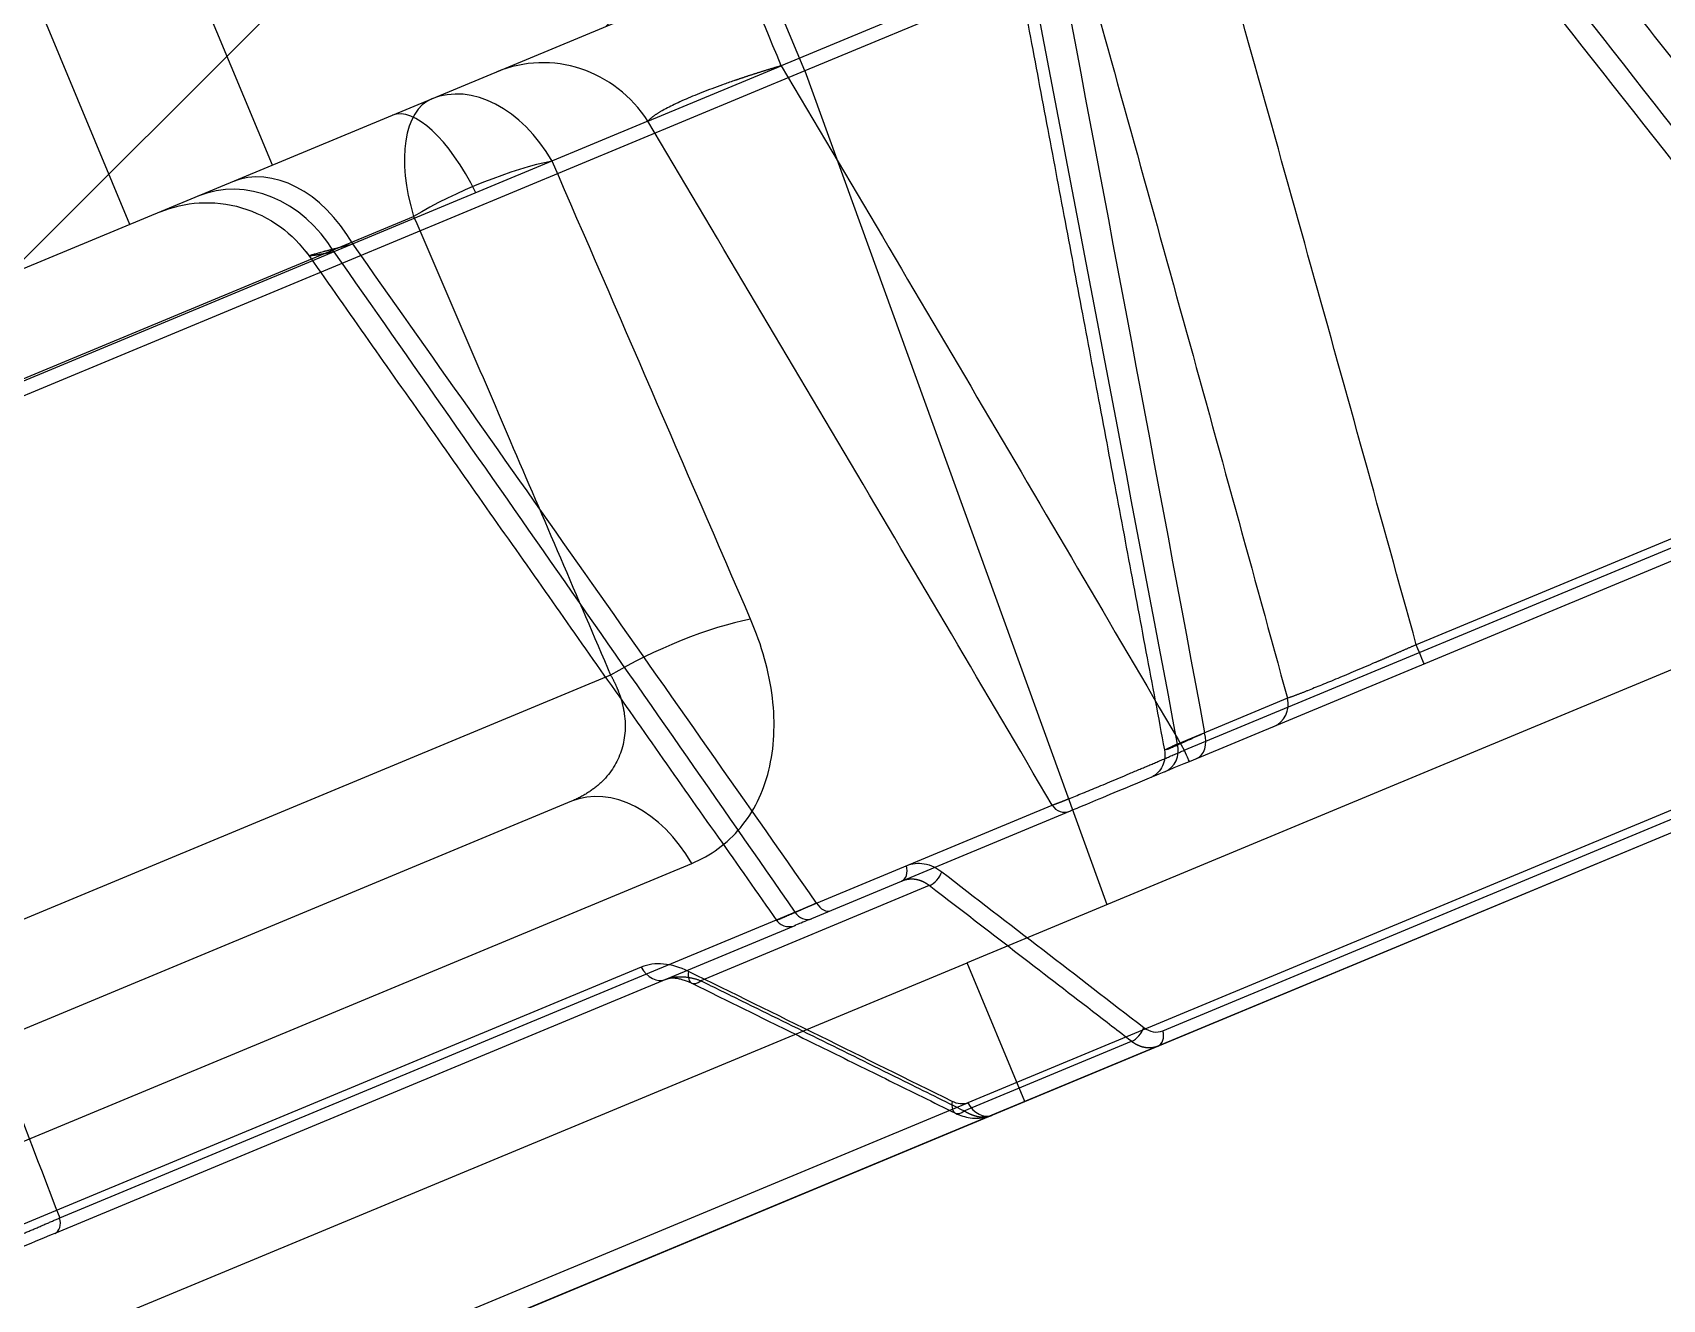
# Model space of a CAD drawing. Header units: millimetres. Extents: x 18 to 755, y 19 to 576.
# Drawn here: x 264.72 to 297.22, y 83.74 to 109 of the extents above; entities that cross this region are included whole.
import ezdxf

# ---------------------------------------------------------------- set-up
doc = ezdxf.new("R2010")
doc.units = ezdxf.units.MM
doc.layers.add('1', color=7, linetype='Continuous', true_color=0xffffff)

msp = doc.modelspace()

# ---------------------------------------------------------------- hatches: boundary and pattern name
at = {"layer": '1', "lineweight": -3}
h = msp.add_hatch(dxfattribs=at)
h.set_pattern_fill('ANSI31', scale=1.55, style=0)
edge = h.paths.add_edge_path(flags=0)
edge.add_line((123.581, 20.754), (119.659, 19.122))
edge.add_line((119.659, 19.122), (118.507, 21.892))
edge.add_line((118.507, 21.892), (111.247, 18.873))
edge.add_spline(control_points=[(111.247, 18.873), (110.93, 19.433), (110.613, 19.993), (110.297, 20.553)], knot_values=[0, 0, 0, 0, 1, 1, 1, 1], degree=3, periodic=0)
edge.add_spline(control_points=[(110.297, 20.553), (110.763, 21.685), (111.229, 22.818), (111.694, 23.95)], knot_values=[0, 0, 0, 0, 1, 1, 1, 1], degree=3, periodic=0)
edge.add_ellipse((358.348, 131.388), major_axis=(-2903.319, -1207.465), ratio=0.00143112, start_angle=0.954876, end_angle=0.989415)
edge.add_spline(control_points=[(120.306, 27.531), (120.582, 27.416), (120.858, 27.302), (121.417, 27.07), (121.701, 26.953), (122.165, 26.76), (122.347, 26.685), (122.528, 26.61)], knot_values=[0, 0, 0, 0, 0.372538, 0.372538, 0.755075, 0.755075, 1, 1, 1, 1], degree=3, periodic=0)
edge.add_spline(control_points=[(122.528, 26.61), (122.939, 24.772), (123.349, 22.934), (123.759, 21.096)], knot_values=[0, 0, 0, 0, 1, 1, 1, 1], degree=3, periodic=0)
edge.add_spline(control_points=[(123.759, 21.096), (123.763, 21.079), (123.765, 21.061), (123.767, 21.026), (123.766, 21.009), (123.761, 20.975), (123.758, 20.957), (123.747, 20.924), (123.741, 20.908), (123.724, 20.877), (123.715, 20.862), (123.694, 20.834), (123.682, 20.822), (123.663, 20.804), (123.656, 20.798), (123.642, 20.788), (123.635, 20.783), (123.613, 20.768), (123.598, 20.76), (123.581, 20.754)], knot_values=[0, 0, 0, 0, 0.125, 0.125, 0.25, 0.25, 0.375, 0.375, 0.5, 0.5, 0.625, 0.625, 0.75, 0.75, 0.8125, 0.8125, 0.875, 0.875, 1, 1, 1, 1], degree=3, periodic=0)
edge = h.paths.add_edge_path(flags=0)
edge.add_spline(control_points=[(300.574, 126.854), (300.649, 126.885), (300.802, 126.935), (300.96, 126.96), (301.061, 126.967), (301.082, 126.968), (301.122, 126.969), (301.142, 126.969), (301.203, 126.969), (301.243, 126.967), (301.362, 126.956), (301.442, 126.943), (301.52, 126.923)], knot_values=[0, 0, 0, 0, 0.25, 0.5, 0.5, 0.5625, 0.5625, 0.625, 0.625, 0.75, 0.75, 1, 1, 1, 1], degree=3, periodic=0)
edge.add_spline(control_points=[(301.52, 126.923), (301.572, 126.91), (301.625, 126.901), (301.705, 126.894), (301.731, 126.892), (301.772, 126.892), (301.785, 126.892), (301.812, 126.893), (301.826, 126.894), (301.893, 126.898), (301.946, 126.907), (302.024, 126.925), (302.049, 126.932), (302.1, 126.949), (302.126, 126.958), (302.151, 126.969)], knot_values=[0, 0, 0, 0, 0.25, 0.25, 0.375, 0.375, 0.4375, 0.4375, 0.5, 0.5, 0.75, 0.75, 0.875, 0.875, 1, 1, 1, 1], degree=3, periodic=0)
edge.add_line((302.151, 126.969), (314.312, 132.027))
edge.add_spline(control_points=[(314.312, 132.027), (314.325, 132.032), (314.337, 132.037), (314.362, 132.049), (314.398, 132.066), (314.433, 132.086), (314.501, 132.128), (314.544, 132.16), (314.605, 132.213), (314.625, 132.231), (314.662, 132.27), (314.68, 132.29), (314.731, 132.351), (314.762, 132.395), (314.79, 132.442)], knot_values=[0, 0, 0, 0, 0.0625, 0.0625, 0.125, 0.25, 0.25, 0.5, 0.5, 0.625, 0.625, 0.75, 0.75, 1, 1, 1, 1], degree=3, periodic=0)
edge.add_spline(control_points=[(314.79, 132.442), (314.831, 132.511), (314.877, 132.577), (314.954, 132.67), (314.994, 132.714), (315.038, 132.757), (315.067, 132.785), (315.082, 132.798), (315.158, 132.864), (315.223, 132.912), (315.325, 132.975), (315.377, 133.005), (315.432, 133.031), (315.468, 133.048), (315.487, 133.057), (315.505, 133.064)], knot_values=[0, 0, 0, 0, 0.25, 0.25, 0.375, 0.4375, 0.4375, 0.5, 0.5, 0.75, 0.75, 0.875, 0.9375, 0.9375, 1, 1, 1, 1], degree=3, periodic=0)
edge.add_line((315.505, 133.064), (355.591, 149.736))
edge.add_line((355.591, 149.736), (359.047, 141.426))
edge.add_spline(control_points=[(359.047, 141.426), (358.238, 139.465), (357.429, 137.504), (356.62, 135.543)], knot_values=[0, 0, 0, 0, 1, 1, 1, 1], degree=3, periodic=0)
edge.add_ellipse((358.348, 131.388), major_axis=(2903.319, 1207.465), ratio=0.00143112, start_angle=90, end_angle=158.464753)
edge.add_spline(control_points=[(346.091, 131.164), (345.823, 131.213), (345.554, 131.262), (345.084, 131.347), (344.883, 131.384), (344.488, 131.456), (344.293, 131.492), (344.099, 131.527)], knot_values=[0, 0, 0, 0, 0.404548, 0.404548, 0.707324, 0.707324, 1, 1, 1, 1], degree=3, periodic=0)
edge.add_spline(control_points=[(344.099, 131.527), (343.491, 132.478), (342.884, 133.428), (342.276, 134.379)], knot_values=[0, 0, 0, 0, 1, 1, 1, 1], degree=3, periodic=0)
edge.add_spline(control_points=[(342.276, 134.379), (342.197, 134.503), (342.108, 134.618), (341.961, 134.778), (341.91, 134.829), (341.83, 134.902), (341.802, 134.926), (341.746, 134.973), (341.717, 134.996), (341.572, 135.108), (341.45, 135.185), (341.257, 135.285), (341.191, 135.316), (341.09, 135.358), (341.056, 135.371), (340.987, 135.396), (340.953, 135.407), (340.778, 135.462), (340.637, 135.493), (340.421, 135.521), (340.349, 135.528), (340.24, 135.532), (340.203, 135.533), (340.13, 135.533), (340.093, 135.532), (339.911, 135.524), (339.767, 135.505), (339.555, 135.457), (339.485, 135.439), (339.381, 135.406), (339.346, 135.394), (339.277, 135.369), (339.243, 135.355), (339.209, 135.341)], knot_values=[0, 0, 0, 0, 0.125, 0.125, 0.1875, 0.1875, 0.21875, 0.21875, 0.25, 0.25, 0.375, 0.375, 0.4375, 0.4375, 0.46875, 0.46875, 0.5, 0.5, 0.625, 0.625, 0.6875, 0.6875, 0.71875, 0.71875, 0.75, 0.75, 0.875, 0.875, 0.9375, 0.9375, 0.96875, 0.96875, 1, 1, 1, 1], degree=3, periodic=0)
edge.add_line((339.209, 135.341), (256.764, 101.053))
edge.add_spline(control_points=[(256.764, 101.053), (258.459, 93.455), (260.155, 85.857), (261.851, 78.259)], knot_values=[0, 0, 0, 0, 1, 1, 1, 1], degree=3, periodic=0)
edge.add_line((261.851, 78.259), (252.617, 74.419))
edge.add_spline(control_points=[(252.617, 74.419), (248.643, 77.459), (244.669, 80.499), (240.694, 83.539)], knot_values=[0, 0, 0, 0, 1, 1, 1, 1], degree=3, periodic=0)
edge.add_line((240.694, 83.539), (226.859, 77.785))
edge.add_spline(control_points=[(226.859, 77.785), (226.212, 72.823), (225.566, 67.861), (224.92, 62.899)], knot_values=[0, 0, 0, 0, 1, 1, 1, 1], degree=3, periodic=0)
edge.add_line((224.92, 62.899), (215.686, 59.059))
edge.add_spline(control_points=[(215.686, 59.059), (211.494, 65.619), (207.301, 72.179), (203.109, 78.738)], knot_values=[0, 0, 0, 0, 1, 1, 1, 1], degree=3, periodic=0)
edge.add_line((203.109, 78.738), (120.663, 44.45))
edge.add_spline(control_points=[(120.663, 44.45), (120.646, 44.443), (120.629, 44.436), (120.596, 44.421), (120.546, 44.398), (120.497, 44.374), (120.4, 44.323), (120.338, 44.287), (120.155, 44.17), (120.039, 44.081), (119.823, 43.882), (119.725, 43.775), (119.593, 43.602), (119.552, 43.543), (119.493, 43.451), (119.465, 43.404), (119.438, 43.356), (119.421, 43.324), (119.412, 43.308), (119.336, 43.161), (119.281, 43.027), (119.216, 42.82), (119.197, 42.75), (119.174, 42.643), (119.167, 42.607), (119.154, 42.535), (119.149, 42.499), (119.125, 42.317), (119.119, 42.173), (119.132, 41.884), (119.151, 41.74), (119.183, 41.597)], knot_values=[0, 0, 0, 0, 0.015625, 0.015625, 0.03125, 0.0625, 0.0625, 0.125, 0.125, 0.25, 0.25, 0.375, 0.375, 0.4375, 0.4375, 0.46875, 0.484375, 0.484375, 0.5, 0.5, 0.625, 0.625, 0.6875, 0.6875, 0.71875, 0.71875, 0.75, 0.75, 0.875, 0.875, 1, 1, 1, 1], degree=3, periodic=0)
edge.add_spline(control_points=[(119.183, 41.597), (119.43, 40.492), (119.677, 39.387), (119.923, 38.282)], knot_values=[0, 0, 0, 0, 1, 1, 1, 1], degree=3, periodic=0)
edge.add_spline(control_points=[(119.923, 38.282), (119.768, 38.056), (119.613, 37.83), (119.343, 37.435), (119.227, 37.267), (119, 36.935), (118.888, 36.772), (118.776, 36.609)], knot_values=[0, 0, 0, 0, 0.405183, 0.405183, 0.707594, 0.707594, 1, 1, 1, 1], degree=3, periodic=0)
edge.add_ellipse((358.348, 131.388), major_axis=(-2903.319, -1207.465), ratio=0.00143112, start_angle=359.002567, end_angle=359.045124)
edge.add_spline(control_points=[(108.25, 32.23), (107.27, 32.636), (106.289, 33.042), (104.327, 33.853), (103.346, 34.259), (102.365, 34.664)], knot_values=[0, 0, 0, 0, 0.5, 0.5, 1, 1, 1, 1], degree=3, periodic=0)
edge.add_line((102.365, 34.664), (98.905, 42.982))
edge.add_line((98.905, 42.982), (138.991, 59.654))
edge.add_spline(control_points=[(138.991, 59.654), (139.066, 59.685), (139.219, 59.734), (139.378, 59.759), (139.54, 59.77), (139.62, 59.77), (139.78, 59.756), (139.859, 59.742), (139.937, 59.722)], knot_values=[0, 0, 0, 0, 0.25, 0.5, 0.5, 0.75, 0.75, 1, 1, 1, 1], degree=3, periodic=0)
edge.add_spline(control_points=[(139.937, 59.722), (139.99, 59.709), (140.042, 59.7), (140.149, 59.69), (140.202, 59.69), (140.31, 59.698), (140.416, 59.714), (140.518, 59.747), (140.568, 59.768)], knot_values=[0, 0, 0, 0, 0.25, 0.25, 0.5, 0.5, 0.75, 1, 1, 1, 1], degree=3, periodic=0)
edge.add_line((140.568, 59.768), (152.73, 64.826))
edge.add_spline(control_points=[(152.73, 64.826), (152.78, 64.847), (152.875, 64.896), (152.961, 64.959), (153.012, 65.004), (153.023, 65.013), (153.042, 65.031), (153.071, 65.06), (153.098, 65.089), (153.149, 65.151), (153.18, 65.195), (153.207, 65.241)], knot_values=[0, 0, 0, 0, 0.25, 0.5, 0.5, 0.5625, 0.5625, 0.625, 0.75, 0.75, 1, 1, 1, 1], degree=3, periodic=0)
edge.add_spline(control_points=[(153.207, 65.241), (153.248, 65.311), (153.294, 65.376), (153.371, 65.469), (153.412, 65.513), (153.455, 65.556), (153.484, 65.583), (153.499, 65.597), (153.576, 65.664), (153.64, 65.711), (153.776, 65.796), (153.848, 65.832), (153.923, 65.864)], knot_values=[0, 0, 0, 0, 0.25, 0.25, 0.375, 0.4375, 0.4375, 0.5, 0.5, 0.75, 0.75, 1, 1, 1, 1], degree=3, periodic=0)
edge.add_spline(control_points=[(153.923, 65.864), (166.396, 71.051), (178.87, 76.239), (191.343, 81.426)], knot_values=[0, 0, 0, 0, 1, 1, 1, 1], degree=3, periodic=0)
edge.add_spline(control_points=[(191.343, 81.426), (191.422, 81.459), (191.504, 81.486), (191.671, 81.528), (191.755, 81.543), (191.862, 81.553), (191.884, 81.555), (191.926, 81.558), (191.948, 81.558), (192.012, 81.56), (192.054, 81.559), (192.182, 81.552), (192.266, 81.541), (192.35, 81.523)], knot_values=[0, 0, 0, 0, 0.25, 0.25, 0.5, 0.5, 0.5625, 0.5625, 0.625, 0.625, 0.75, 0.75, 1, 1, 1, 1], degree=3, periodic=0)
edge.add_spline(control_points=[(192.35, 81.523), (192.407, 81.51), (192.464, 81.503), (192.579, 81.496), (192.637, 81.497), (192.752, 81.508), (192.809, 81.518), (192.922, 81.546), (192.977, 81.564), (193.031, 81.587)], knot_values=[0, 0, 0, 0, 0.25, 0.25, 0.5, 0.5, 0.75, 0.75, 1, 1, 1, 1], degree=3, periodic=0)
edge.add_line((193.031, 81.587), (209.632, 88.491))
edge.add_spline(control_points=[(209.632, 88.491), (209.683, 88.512), (209.732, 88.537), (209.826, 88.595), (209.871, 88.627), (209.934, 88.681), (209.954, 88.7), (209.993, 88.739), (210.011, 88.759), (210.064, 88.821), (210.096, 88.865), (210.125, 88.912)], knot_values=[0, 0, 0, 0, 0.25, 0.25, 0.5, 0.5, 0.625, 0.625, 0.75, 0.75, 1, 1, 1, 1], degree=3, periodic=0)
edge.add_spline(control_points=[(210.125, 88.912), (210.168, 88.983), (210.216, 89.05), (210.322, 89.174), (210.38, 89.233), (210.506, 89.34), (210.573, 89.389), (210.714, 89.476), (210.788, 89.513), (210.865, 89.545)], knot_values=[0, 0, 0, 0, 0.25, 0.25, 0.5, 0.5, 0.75, 0.75, 1, 1, 1, 1], degree=3, periodic=0)
edge.add_line((210.865, 89.545), (243.717, 103.208))
edge.add_spline(control_points=[(243.717, 103.208), (243.793, 103.24), (243.871, 103.265), (243.99, 103.294), (244.03, 103.302), (244.111, 103.315), (244.152, 103.32), (244.276, 103.331), (244.358, 103.331), (244.523, 103.318), (244.604, 103.305), (244.685, 103.286)], knot_values=[0, 0, 0, 0, 0.25, 0.25, 0.375, 0.375, 0.5, 0.5, 0.75, 0.75, 1, 1, 1, 1], degree=3, periodic=0)
edge.add_spline(control_points=[(244.685, 103.286), (244.738, 103.273), (244.793, 103.264), (244.902, 103.256), (244.957, 103.256), (245.067, 103.265), (245.121, 103.273), (245.227, 103.299), (245.279, 103.316), (245.329, 103.337)], knot_values=[0, 0, 0, 0, 0.25, 0.25, 0.5, 0.5, 0.75, 0.75, 1, 1, 1, 1], degree=3, periodic=0)
edge.add_line((245.329, 103.337), (261.996, 110.268))
edge.add_spline(control_points=[(261.996, 110.268), (262.049, 110.291), (262.1, 110.317), (262.174, 110.361), (262.198, 110.377), (262.245, 110.41), (262.268, 110.428), (262.335, 110.483), (262.376, 110.523), (262.453, 110.61), (262.488, 110.656), (262.519, 110.705)], knot_values=[0, 0, 0, 0, 0.25, 0.25, 0.375, 0.375, 0.5, 0.5, 0.75, 0.75, 1, 1, 1, 1], degree=3, periodic=0)
edge.add_spline(control_points=[(262.519, 110.705), (262.565, 110.778), (262.617, 110.846), (262.731, 110.974), (262.793, 111.033), (262.892, 111.115), (262.926, 111.141), (262.995, 111.19), (263.031, 111.213), (263.14, 111.279), (263.216, 111.318), (263.295, 111.35)], knot_values=[0, 0, 0, 0, 0.25, 0.25, 0.5, 0.5, 0.625, 0.625, 0.75, 0.75, 1, 1, 1, 1], degree=3, periodic=0)
edge.add_line((263.295, 111.35), (300.574, 126.854))
edge = h.paths.add_edge_path(flags=0)
edge.add_ellipse((358.348, 131.388), major_axis=(2903.319, 1207.465), ratio=0.00143112, start_angle=205.766732, end_angle=270)
edge.add_spline(control_points=[(360.076, 127.233), (360.215, 127.176), (360.353, 127.118), (361.483, 126.652), (362.475, 126.243), (363.467, 125.834)], knot_values=[0, 0, 0, 0, 0.122367, 0.122367, 1, 1, 1, 1], degree=3, periodic=0)
edge.add_spline(control_points=[(363.467, 125.834), (363.64, 125.218), (363.813, 124.601), (363.986, 123.985)], knot_values=[0, 0, 0, 0, 1, 1, 1, 1], degree=3, periodic=0)
edge.add_line((363.986, 123.985), (356.726, 120.966))
edge.add_line((356.726, 120.966), (357.878, 118.196))
edge.add_line((357.878, 118.196), (353.955, 116.564))
edge.add_spline(control_points=[(353.955, 116.564), (353.939, 116.558), (353.935, 116.557), (353.922, 116.553), (353.914, 116.55), (353.888, 116.545), (353.871, 116.542), (353.845, 116.541), (353.836, 116.541), (353.819, 116.542), (353.81, 116.543), (353.784, 116.546), (353.767, 116.55), (353.742, 116.558), (353.734, 116.561), (353.718, 116.567), (353.71, 116.571), (353.687, 116.583), (353.672, 116.592), (353.651, 116.608), (353.644, 116.614), (353.631, 116.626), (353.625, 116.632), (353.608, 116.651), (353.597, 116.665), (353.587, 116.68)], knot_values=[0, 0, 0, 0, 0.032258, 0.032258, 0.096774, 0.096774, 0.225806, 0.225806, 0.290323, 0.290323, 0.354839, 0.354839, 0.483871, 0.483871, 0.548387, 0.548387, 0.612903, 0.612903, 0.741935, 0.741935, 0.806452, 0.806452, 0.870968, 0.870968, 1, 1, 1, 1], degree=3, periodic=0)
edge.add_spline(control_points=[(353.587, 116.68), (352.576, 118.263), (351.564, 119.847), (350.552, 121.43)], knot_values=[0, 0, 0, 0, 1, 1, 1, 1], degree=3, periodic=0)
edge.add_spline(control_points=[(350.552, 121.43), (350.704, 121.8), (350.857, 122.171), (351.088, 122.73), (351.166, 122.919), (351.319, 123.29), (351.394, 123.471), (351.469, 123.653)], knot_values=[0, 0, 0, 0, 0.499921, 0.499921, 0.75496, 0.75496, 1, 1, 1, 1], degree=3, periodic=0)

# ---------------------------------------------------------------- linework, layer by layer
at = {"layer": '1', "color": 7, "lineweight": -3}
for p, q in [((339.209, 135.341), (256.764, 101.053)), ((339.425, 133.194), (279.653, 108.335)), ((320.153, 124.881), (280.12, 108.231)), ((356.726, 120.966), (283.355, 90.451)), ((357.878, 118.196), (193.03, 49.637)), ((280.12, 108.231), (276.533, 116.856)), ((269.506, 106.352), (267.778, 110.507)), ((266.663, 105.17), (264.935, 109.325)), ((280.12, 108.231), (233.215, 88.724)), ((276.993, 107.229), (279.653, 108.335)), ((280.12, 108.231), (286.143, 91.611)), ((276.993, 107.228), (270.732, 104.625)), ((262.485, 101.241), (272.322, 105.332)), ((270.304, 104.447), (259.621, 100.004)), ((270.732, 104.625), (270.304, 104.447)), ((287.688, 94.688), (311.531, 104.604)), ((311.626, 104.375), (287.783, 94.459)), ((310.432, 104.326), (292.313, 96.79)), ((305.431, 96.831), (283.37, 87.656)), ((276.25, 96.186), (254.319, 87.065)), ((303.791, 95.701), (287.163, 88.786)), ((287.26, 89.095), (303.195, 95.722)), ((289.745, 95.722), (287.554, 94.811)), ((275.467, 93.669), (260.994, 87.65)), ((279.925, 91.459), (285.053, 93.592)), ((285.412, 93.473), (280.256, 91.328)), ((263.392, 86.41), (277.866, 92.429)), ((282.603, 91.987), (278.046, 90.092)), ((279.557, 91.306), (279.925, 91.459)), ((279.887, 91.175), (265.166, 85.053)), ((265.264, 85.362), (279.557, 91.306)), ((118.507, 21.892), (283.355, 90.451)), ((276.858, 90.363), (264.027, 85.027)), ((284.507, 87.681), (283.355, 90.451)), ((283.3, 87.496), (286.633, 88.883)), ((287.163, 88.786), (283.849, 87.408)), ((119.659, 19.122), (284.507, 87.681)), ((261.761, 78.669), (283.033, 87.516)), ((283.033, 87.516), (283.369, 87.655)), ((283.849, 87.408), (261.852, 78.259))]:
    msp.add_line(p, q, dxfattribs=at)
for centre, major_axis, ratio, start_param, end_param in [((279.816, 107.933), (0.96, -2.308), 0.001447, 1.745329, 3.141593), ((274.939, 105.904), (0.96, -2.308), 0.976528, 1.745329, 3.141593), ((273.644, 105.366), (0.96, -2.308), 0.706106, 1.745329, 3.141593), ((273.644, 105.366), (0.96, -2.308), 0.502903, 3.141593, 4.520403), ((272.858, 105.039), (0.96, -2.308), 0.384005, 1.745329, 3.141593), ((269.67, 103.713), (-0.96, 2.308), 0.706083, 4.886922, 6.283185), ((273.644, 105.366), (2.293, 0.995), 0.227614, 0.798266, 2.083679), ((268.979, 103.425), (0.96, -2.308), 0.844368, 1.745329, 3.141593), ((277.601, 96.231), (2.295, 0.992), 0.228899, 0.798583, 2.09803), ((292.279, 96.87), (-0.192, 0.462), 0.001415, 3.141593, 4.537856), ((289.283, 95.624), (-0.192, 0.462), 0.942687, 3.141593, 4.537856), ((287.739, 94.982), (-0.192, 0.462), 0.706083, 3.141593, 4.537856), ((287.11, 94.72), (-0.192, 0.462), 0.903755, 3.141593, 4.537856), ((287.668, 94.736), (-0.115, 0.277), 0.001447, 1.745329, 3.141593), ((276.427, 91.361), (0.96, -2.308), 0.706106, 1.745329, 3.141593), ((285.296, 93.75), (-0.115, 0.277), 0.967365, 1.745329, 3.141593), ((281.935, 92.352), (-0.115, 0.277), 0.706083, 3.141593, 4.537856), ((282.639, 92.232), (0.183, 0.238), 0.579858, 3.910115, 5.255767), ((280.141, 91.605), (-0.115, 0.277), 0.86466, 1.745329, 3.141593), ((280.53, 91.767), (0.115, -0.277), 0.706083, 4.886922, 6.283185), ((277.146, 90.576), (-0.192, 0.462), 0.706106, 1.745329, 3.141593), ((278.087, 90.492), (0.22, 0.449), 0.425675, 2.261722, 3.142713), ((278.087, 90.492), (0.22, 0.449), 0.425675, 3.142711, 3.859982), ((286.669, 89.127), (0.183, 0.238), 0.579847, 3.911292, 5.255783), ((287.047, 89.063), (-0.115, 0.277), 0.706083, 3.141593, 4.537856), ((283.345, 87.898), (0.222, 0.448), 0.423473, 2.263099, 3.142792), ((283.345, 87.898), (0.222, 0.448), 0.423473, 3.142791, 3.847553), ((283.657, 87.869), (-0.192, 0.462), 0.706106, 1.745329, 3.141593), ((265.051, 85.33), (-0.115, 0.277), 0.706083, 3.141593, 4.537856)]:
    msp.add_ellipse(centre, major_axis=major_axis, ratio=ratio, start_param=start_param, end_param=end_param, dxfattribs=at)
for points, degree in [([(306.354, 97.027), (292.996, 114.14)], 1), ([(305.083, 96.686), (300.705, 102.28), (296.312, 107.861), (291.903, 113.43)], 3), ([(292.333, 113.608), (296.714, 108.028), (301.079, 102.435), (305.431, 96.831)], 3), ([(292.313, 96.79), (290.922, 101.814), (289.522, 106.835), (288.112, 111.853)], 3), ([(285.161, 110.626), (286.145, 105.43), (287.123, 100.234), (288.093, 95.035)], 3), ([(285.572, 110.797), (286.972, 105.775), (288.364, 100.75), (289.745, 95.722)], 3), ([(284.343, 110.371), (287.292, 94.692)], 1), ([(287.554, 94.811), (286.572, 100.005), (285.583, 105.197), (284.589, 110.388)], 3), ([(279.653, 108.335), (282.344, 103.793), (285.021, 99.244), (287.688, 94.688)], 3), ([(285.053, 93.592), (282.378, 98.144), (279.692, 102.69), (276.993, 107.228)], 3), ([(279.039, 97.299), (277.723, 100.345), (276.404, 103.39), (275.083, 106.434)], 3), ([(280.357, 91.639), (277.283, 96.025), (274.2, 100.406), (271.109, 104.781)], 3), ([(270.176, 104.628), (279.564, 91.288)], 1), ([(270.732, 104.625), (273.803, 100.241), (276.867, 95.852), (279.925, 91.459)], 3), ([(259.621, 100.004), (261.511, 95.129), (263.391, 90.248), (265.264, 85.362)], 3), ([(282.696, 92.361), (282.749, 92.335), (282.801, 92.303), (282.851, 92.264)], 3), ([(282.851, 92.264), (284.195, 91.229), (285.538, 90.194), (286.881, 89.159)], 3), ([(277.416, 90.142), (277.58, 90.173), (277.866, 90.043)], 2), ([(283.058, 87.685), (281.305, 88.552), (279.552, 89.417), (277.799, 90.278)], 3), ([(277.866, 90.043), (283.124, 87.45)], 1), ([(286.881, 89.159), (287.001, 89.067), (287.139, 89.044), (287.26, 89.095)], 3), ([(283.37, 87.656), (283.281, 87.619), (283.168, 87.63), (283.058, 87.685)], 3)]:
    msp.add_open_spline(points, degree=degree, dxfattribs=at)
for points, knots in [([(255.938, 108.291), (257.667, 109.01), (259.265, 109.674), (261.398, 110.561), (262.064, 110.839), (262.984, 111.221), (263.277, 111.343), (263.83, 111.573), (264.09, 111.681), (264.817, 111.983), (265.231, 112.155), (265.886, 112.428), (266.129, 112.529), (266.327, 112.612), (266.366, 112.627), (266.38, 112.633), (266.356, 112.624), (266.241, 112.576), (266.149, 112.538), (265.894, 112.431), (265.73, 112.363), (265.129, 112.113), (264.584, 111.886), (263.709, 111.523), (263.524, 111.446), (263.319, 111.361), (263.307, 111.356), (263.295, 111.351)], [0, 0, 0, 0, 0.215857, 0.215857, 0.323786, 0.323786, 0.37775, 0.37775, 0.431714, 0.431714, 0.539643, 0.539643, 0.647571, 0.647571, 0.701535, 0.701535, 0.7555, 0.7555, 0.809464, 0.809464, 0.863428, 0.863428, 0.971357, 0.971357, 0.998339, 0.998339, 1, 1, 1, 1]), ([(279.653, 108.335), (279.644, 108.332), (279.627, 108.327), (279.601, 108.32), (279.576, 108.312), (279.551, 108.305), (279.525, 108.297), (279.5, 108.29), (279.475, 108.282), (279.45, 108.274), (279.425, 108.267), (279.4, 108.259), (279.375, 108.252), (279.35, 108.244), (279.326, 108.236), (279.301, 108.229), (279.277, 108.221), (279.252, 108.214), (279.228, 108.206), (279.204, 108.199), (279.18, 108.191), (279.156, 108.183), (279.133, 108.176), (279.109, 108.168), (279.085, 108.161), (279.062, 108.153), (279.039, 108.146), (279.016, 108.138), (278.993, 108.131), (278.97, 108.123), (278.947, 108.116), (278.925, 108.109), (278.902, 108.101), (278.88, 108.094), (278.858, 108.086), (278.836, 108.079), (278.814, 108.072), (278.793, 108.064), (278.771, 108.057), (278.75, 108.05), (278.729, 108.043), (278.638, 108.012), (278.482, 107.957), (278.268, 107.878), (278.068, 107.801), (277.882, 107.726), (277.71, 107.652), (277.552, 107.58), (277.41, 107.511), (277.32, 107.463), (277.267, 107.433), (277.246, 107.421), (277.226, 107.409), (277.205, 107.397), (277.186, 107.384), (277.167, 107.372), (277.149, 107.36), (277.132, 107.349), (277.115, 107.337), (277.099, 107.325), (277.084, 107.314), (277.069, 107.303), (277.056, 107.291), (277.043, 107.28), (277.031, 107.27), (277.02, 107.259), (277.01, 107.249), (277.001, 107.238), (276.995, 107.232), (276.993, 107.228)], [0, 0, 0, 0, 0.006624, 0.013234, 0.019828, 0.026406, 0.032968, 0.039514, 0.046044, 0.052556, 0.059051, 0.065528, 0.071988, 0.078428, 0.084851, 0.091254, 0.097638, 0.104002, 0.110346, 0.11667, 0.122973, 0.129255, 0.135516, 0.141756, 0.147973, 0.154169, 0.160342, 0.166492, 0.17262, 0.178724, 0.184804, 0.190861, 0.196894, 0.202902, 0.208885, 0.214844, 0.220778, 0.226686, 0.232568, 0.238425, 0.244255, 0.250059, 0.313368, 0.376237, 0.438495, 0.499985, 0.561512, 0.623798, 0.686682, 0.749996, 0.762246, 0.774611, 0.78709, 0.79968, 0.812377, 0.825181, 0.838088, 0.851096, 0.864201, 0.877402, 0.890695, 0.904077, 0.917546, 0.931098, 0.944731, 0.95844, 0.972224, 0.986078, 1, 1, 1, 1]), ([(267.265, 105.42), (267.52, 105.524), (268.047, 105.647), (268.904, 105.554), (269.682, 105.168), (270.071, 104.772), (270.236, 104.542)], [0, 0, 0, 0, 0.243886, 0.501045, 0.757721, 1, 1, 1, 1]), ([(272.322, 105.332), (272.963, 103.841), (273.605, 102.35), (274.914, 99.301), (275.582, 97.743), (276.25, 96.186)], [0, 0, 0, 0, 0.489211, 0.489211, 1, 1, 1, 1]), ([(270.251, 104.552), (270.26, 104.555), (270.284, 104.564), (270.342, 104.582), (270.422, 104.605), (270.496, 104.625), (270.548, 104.639), (270.571, 104.645), (270.595, 104.651), (270.62, 104.658), (270.646, 104.664), (270.673, 104.671), (270.7, 104.678), (270.729, 104.686), (270.759, 104.693), (270.79, 104.701), (270.821, 104.709), (270.854, 104.718), (270.887, 104.726), (270.922, 104.735), (270.957, 104.744), (270.994, 104.753), (271.031, 104.762), (271.07, 104.772), (271.096, 104.778), (271.109, 104.781)], [0, 0, 0, 0, 0.122972, 0.247525, 0.373311, 0.499991, 0.524483, 0.549206, 0.574157, 0.599329, 0.62472, 0.650323, 0.676134, 0.702147, 0.728357, 0.754758, 0.781345, 0.808111, 0.835052, 0.86216, 0.88943, 0.916855, 0.94443, 0.972147, 1, 1, 1, 1]), ([(270.732, 104.625), (270.727, 104.624), (270.717, 104.622), (270.703, 104.619), (270.689, 104.616), (270.675, 104.613), (270.661, 104.611), (270.648, 104.608), (270.634, 104.605), (270.621, 104.603), (270.609, 104.6), (270.596, 104.598), (270.584, 104.596), (270.572, 104.593), (270.56, 104.591), (270.548, 104.589), (270.537, 104.587), (270.526, 104.584), (270.515, 104.582), (270.504, 104.58), (270.494, 104.578), (270.483, 104.577), (270.473, 104.575), (270.464, 104.573), (270.454, 104.571), (270.445, 104.569), (270.436, 104.568), (270.427, 104.566), (270.418, 104.565), (270.41, 104.563), (270.401, 104.562), (270.393, 104.56), (270.386, 104.559), (270.378, 104.558), (270.371, 104.557), (270.364, 104.556), (270.357, 104.554), (270.35, 104.553), (270.343, 104.552), (270.337, 104.551), (270.331, 104.55), (270.306, 104.546), (270.27, 104.542), (270.243, 104.54), (270.237, 104.541), (270.236, 104.542)], [0, 0, 0, 0, 0.015687, 0.031339, 0.046955, 0.062534, 0.078075, 0.093578, 0.109042, 0.124466, 0.139849, 0.155191, 0.17049, 0.185746, 0.200957, 0.216124, 0.231246, 0.246321, 0.261349, 0.27633, 0.291261, 0.306144, 0.320976, 0.335758, 0.350488, 0.365166, 0.379791, 0.394362, 0.40888, 0.423342, 0.437749, 0.452099, 0.466393, 0.480629, 0.494807, 0.508927, 0.522986, 0.536987, 0.550926, 0.564805, 0.578621, 0.592376, 0.742289, 0.8912, 1, 1, 1, 1]), ([(277.866, 92.429), (278.248, 92.588), (278.574, 92.825), (278.971, 93.302), (279.084, 93.477), (279.273, 93.858), (279.348, 94.065), (279.458, 94.51), (279.491, 94.742), (279.515, 95.224), (279.506, 95.476), (279.443, 95.992), (279.391, 96.251), (279.246, 96.773), (279.152, 97.038), (279.039, 97.299)], [0, 0, 0, 0, 0.25, 0.25, 0.375, 0.375, 0.5, 0.5, 0.625, 0.625, 0.75, 0.75, 0.875, 0.875, 1, 1, 1, 1]), ([(292.313, 96.79), (292.305, 96.787), (292.288, 96.78), (292.264, 96.769), (292.239, 96.758), (292.214, 96.747), (292.19, 96.736), (292.165, 96.726), (292.141, 96.715), (292.117, 96.704), (292.092, 96.694), (292.068, 96.683), (292.044, 96.673), (292.02, 96.662), (291.996, 96.652), (291.972, 96.641), (291.948, 96.631), (291.924, 96.621), (291.901, 96.61), (291.877, 96.6), (291.854, 96.59), (291.83, 96.58), (291.807, 96.57), (291.784, 96.56), (291.761, 96.55), (291.738, 96.54), (291.715, 96.53), (291.692, 96.52), (291.67, 96.51), (291.647, 96.501), (291.625, 96.491), (291.603, 96.481), (291.58, 96.472), (291.558, 96.462), (291.537, 96.453), (291.515, 96.444), (291.433, 96.409), (291.294, 96.349), (291.103, 96.268), (290.919, 96.191), (290.745, 96.118), (290.58, 96.05), (290.424, 95.986), (290.278, 95.927), (290.178, 95.887), (290.117, 95.863), (290.09, 95.852), (290.062, 95.841), (290.036, 95.831), (290.009, 95.821), (289.984, 95.811), (289.958, 95.801), (289.934, 95.792), (289.91, 95.783), (289.887, 95.774), (289.864, 95.766), (289.843, 95.757), (289.822, 95.75), (289.801, 95.742), (289.782, 95.735), (289.763, 95.729), (289.751, 95.725), (289.745, 95.722)], [0, 0, 0, 0, 0.007423, 0.014834, 0.022232, 0.029616, 0.036986, 0.044342, 0.051683, 0.059008, 0.066318, 0.073613, 0.08089, 0.088151, 0.095394, 0.10262, 0.109828, 0.117017, 0.124188, 0.131339, 0.13847, 0.145582, 0.152673, 0.159743, 0.166793, 0.17382, 0.180826, 0.18781, 0.194771, 0.201709, 0.208624, 0.215516, 0.222383, 0.229226, 0.236045, 0.242839, 0.249607, 0.31255, 0.375247, 0.437527, 0.499226, 0.560966, 0.623281, 0.686008, 0.748976, 0.763016, 0.777162, 0.791412, 0.805763, 0.820211, 0.834754, 0.849388, 0.864111, 0.878918, 0.893806, 0.908772, 0.923812, 0.938923, 0.954101, 0.969343, 0.984643, 1, 1, 1, 1]), ([(276.25, 96.186), (276.254, 96.179), (276.261, 96.166), (276.272, 96.147), (276.282, 96.128), (276.292, 96.108), (276.302, 96.089), (276.312, 96.07), (276.321, 96.05), (276.331, 96.031), (276.34, 96.011), (276.349, 95.992), (276.358, 95.972), (276.366, 95.953), (276.375, 95.934), (276.383, 95.914), (276.391, 95.895), (276.398, 95.875), (276.406, 95.856), (276.413, 95.836), (276.42, 95.817), (276.427, 95.798), (276.434, 95.778), (276.44, 95.759), (276.447, 95.739), (276.453, 95.72), (276.459, 95.701), (276.464, 95.681), (276.47, 95.662), (276.475, 95.643), (276.48, 95.623), (276.485, 95.604), (276.489, 95.585), (276.494, 95.566), (276.498, 95.546), (276.502, 95.527), (276.506, 95.508), (276.509, 95.489), (276.513, 95.47), (276.516, 95.451), (276.519, 95.432), (276.53, 95.354), (276.542, 95.219), (276.536, 95.029), (276.51, 94.844), (276.463, 94.668), (276.396, 94.503), (276.31, 94.347), (276.206, 94.2), (276.115, 94.1), (276.051, 94.039), (276.022, 94.012), (275.991, 93.985), (275.96, 93.959), (275.927, 93.933), (275.894, 93.908), (275.86, 93.883), (275.825, 93.859), (275.789, 93.836), (275.752, 93.813), (275.714, 93.79), (275.675, 93.768), (275.635, 93.747), (275.595, 93.727), (275.553, 93.707), (275.511, 93.687), (275.482, 93.675), (275.467, 93.669)], [0, 0, 0, 0, 0.006471, 0.012929, 0.019375, 0.025808, 0.032228, 0.038637, 0.045033, 0.051418, 0.057791, 0.064152, 0.070501, 0.07684, 0.083167, 0.089483, 0.095788, 0.102083, 0.108367, 0.11464, 0.120903, 0.127156, 0.133399, 0.139632, 0.145856, 0.15207, 0.158275, 0.16447, 0.170656, 0.176834, 0.183003, 0.189163, 0.195314, 0.201458, 0.207593, 0.213721, 0.21984, 0.225953, 0.232057, 0.238154, 0.244245, 0.250328, 0.312711, 0.375045, 0.437508, 0.500273, 0.560944, 0.622707, 0.685693, 0.750025, 0.763829, 0.777742, 0.791763, 0.805895, 0.820138, 0.834492, 0.84896, 0.86354, 0.878235, 0.893045, 0.907971, 0.923014, 0.938174, 0.953452, 0.968848, 0.984364, 1, 1, 1, 1]), ([(287.333, 94.699), (287.345, 94.704), (287.374, 94.716), (287.433, 94.742), (287.507, 94.774), (287.574, 94.804), (287.621, 94.825), (287.644, 94.835), (287.668, 94.845), (287.693, 94.856), (287.718, 94.868), (287.745, 94.88), (287.772, 94.892), (287.8, 94.904), (287.83, 94.917), (287.86, 94.931), (287.89, 94.945), (287.922, 94.959), (287.955, 94.973), (287.988, 94.988), (288.022, 95.004), (288.057, 95.019), (288.081, 95.03), (288.093, 95.035)], [0, 0, 0, 0, 0.123226, 0.247663, 0.372935, 0.498703, 0.526737, 0.554983, 0.583437, 0.612093, 0.640944, 0.669984, 0.699207, 0.728607, 0.758176, 0.787909, 0.817797, 0.847834, 0.878014, 0.908327, 0.938768, 0.969328, 1, 1, 1, 1]), ([(285.053, 93.592), (285.055, 93.593), (285.059, 93.594), (285.065, 93.596), (285.072, 93.599), (285.078, 93.601), (285.085, 93.604), (285.092, 93.606), (285.1, 93.609), (285.107, 93.612), (285.115, 93.615), (285.122, 93.617), (285.13, 93.62), (285.138, 93.623), (285.147, 93.627), (285.155, 93.63), (285.163, 93.633), (285.172, 93.636), (285.181, 93.64), (285.19, 93.643), (285.199, 93.647), (285.208, 93.65), (285.218, 93.654), (285.227, 93.658), (285.237, 93.661), (285.247, 93.665), (285.257, 93.669), (285.267, 93.673), (285.277, 93.677), (285.287, 93.681), (285.298, 93.685), (285.308, 93.689), (285.319, 93.694), (285.33, 93.698), (285.34, 93.702), (285.351, 93.707), (285.363, 93.711), (285.374, 93.716), (285.385, 93.72), (285.396, 93.725), (285.408, 93.729), (285.457, 93.749), (285.549, 93.786), (285.696, 93.846), (285.854, 93.911), (286.024, 93.981), (286.204, 94.057), (286.396, 94.137), (286.597, 94.222), (286.75, 94.287), (286.85, 94.329), (286.893, 94.347), (286.936, 94.366), (286.98, 94.384), (287.024, 94.403), (287.069, 94.422), (287.114, 94.442), (287.16, 94.461), (287.206, 94.481), (287.253, 94.501), (287.3, 94.521), (287.348, 94.541), (287.395, 94.562), (287.443, 94.583), (287.492, 94.603), (287.54, 94.624), (287.589, 94.645), (287.638, 94.666), (287.671, 94.681), (287.688, 94.688)], [0, 0, 0, 0, 0.006529, 0.013047, 0.019555, 0.026051, 0.032536, 0.039009, 0.045469, 0.051917, 0.058352, 0.064774, 0.071182, 0.077576, 0.083955, 0.09032, 0.09667, 0.103004, 0.109323, 0.115626, 0.121912, 0.128181, 0.134434, 0.140669, 0.146886, 0.153086, 0.159267, 0.165429, 0.171573, 0.177697, 0.183801, 0.189886, 0.195951, 0.201995, 0.208019, 0.214022, 0.220003, 0.225963, 0.231901, 0.237817, 0.243711, 0.249582, 0.312525, 0.375222, 0.437468, 0.499068, 0.560676, 0.622939, 0.685659, 0.748632, 0.7611, 0.773669, 0.786336, 0.799098, 0.811953, 0.824897, 0.837929, 0.851045, 0.864243, 0.877519, 0.89087, 0.904293, 0.917785, 0.931343, 0.944963, 0.958642, 0.972377, 0.986164, 1, 1, 1, 1]), ([(287.293, 94.684), (287.301, 94.642), (287.305, 94.577), (287.291, 94.481), (287.258, 94.377), (287.21, 94.294), (287.146, 94.227), (287.11, 94.197), (287.091, 94.184), (287.071, 94.17), (287.047, 94.156), (287.028, 94.146), (287.023, 94.144), (287.022, 94.143)], [0, 0, 0, 0, 0.173869, 0.268479, 0.377895, 0.636703, 0.750432, 0.79836, 0.821332, 0.844873, 0.89866, 0.970333, 1, 1, 1, 1]), ([(287.554, 94.811), (287.551, 94.81), (287.544, 94.806), (287.533, 94.801), (287.523, 94.797), (287.514, 94.792), (287.504, 94.788), (287.495, 94.783), (287.486, 94.779), (287.477, 94.775), (287.468, 94.771), (287.46, 94.767), (287.451, 94.763), (287.443, 94.759), (287.436, 94.755), (287.428, 94.751), (287.421, 94.748), (287.413, 94.745), (287.406, 94.741), (287.4, 94.738), (287.393, 94.735), (287.387, 94.732), (287.381, 94.729), (287.375, 94.726), (287.369, 94.723), (287.364, 94.721), (287.359, 94.718), (287.354, 94.716), (287.349, 94.713), (287.344, 94.711), (287.34, 94.709), (287.336, 94.707), (287.332, 94.705), (287.328, 94.703), (287.325, 94.701), (287.321, 94.7), (287.309, 94.694), (287.297, 94.687), (287.294, 94.685), (287.293, 94.684)], [0, 0, 0, 0, 0.020997, 0.041958, 0.062882, 0.083768, 0.104615, 0.125421, 0.146186, 0.166908, 0.187586, 0.208219, 0.228806, 0.249345, 0.269835, 0.290276, 0.310666, 0.331003, 0.351288, 0.371518, 0.391693, 0.411812, 0.431873, 0.451875, 0.471818, 0.4917, 0.511521, 0.531279, 0.550973, 0.570603, 0.590167, 0.609664, 0.629095, 0.648456, 0.667748, 0.68697, 0.706121, 0.884152, 1, 1, 1, 1]), ([(287.783, 94.459), (287.512, 94.346), (287.245, 94.235), (286.734, 94.023), (286.497, 93.924), (286.069, 93.746), (285.887, 93.67), (285.589, 93.546), (285.48, 93.501), (285.412, 93.473)], [0, 0, 0, 0, 0.25, 0.25, 0.5, 0.5, 0.75, 0.75, 1, 1, 1, 1]), ([(282.148, 92.384), (282.26, 92.431), (282.38, 92.444), (282.566, 92.413), (282.632, 92.391), (282.696, 92.361)], [0, 0, 0, 0, 0.646308, 0.646308, 1, 1, 1, 1]), ([(282.603, 91.987), (282.6, 91.99), (282.593, 91.994), (282.584, 92.001), (282.575, 92.008), (282.565, 92.014), (282.556, 92.021), (282.546, 92.027), (282.537, 92.033), (282.527, 92.039), (282.517, 92.044), (282.507, 92.05), (282.497, 92.055), (282.487, 92.06), (282.477, 92.064), (282.467, 92.069), (282.457, 92.073), (282.446, 92.078), (282.436, 92.082), (282.426, 92.085), (282.415, 92.089), (282.405, 92.092), (282.395, 92.095), (282.384, 92.098), (282.373, 92.101), (282.363, 92.103), (282.352, 92.106), (282.342, 92.108), (282.331, 92.109), (282.32, 92.111), (282.309, 92.112), (282.299, 92.113), (282.288, 92.114), (282.277, 92.115), (282.266, 92.115), (282.255, 92.116), (282.245, 92.116), (282.234, 92.115), (282.223, 92.115), (282.212, 92.114), (282.201, 92.113), (282.19, 92.112), (282.179, 92.11), (282.169, 92.109), (282.158, 92.107), (282.147, 92.105), (282.136, 92.102), (282.125, 92.1), (282.115, 92.097), (282.104, 92.094), (282.093, 92.09), (282.082, 92.087), (282.072, 92.083), (282.061, 92.079), (282.054, 92.076), (282.05, 92.075)], [0, 0, 0, 0, 0.018155, 0.036332, 0.05453, 0.072751, 0.090995, 0.109262, 0.127552, 0.145866, 0.164204, 0.182567, 0.200954, 0.219367, 0.237805, 0.256269, 0.27476, 0.293276, 0.31182, 0.330391, 0.348989, 0.367616, 0.38627, 0.404953, 0.423666, 0.442407, 0.461177, 0.479978, 0.498809, 0.51767, 0.536562, 0.555485, 0.57444, 0.593426, 0.612445, 0.631496, 0.650579, 0.669695, 0.688845, 0.708028, 0.727245, 0.746496, 0.765782, 0.785102, 0.804458, 0.823848, 0.843275, 0.862737, 0.882235, 0.90177, 0.921342, 0.94095, 0.960596, 0.980279, 1, 1, 1, 1]), ([(286.633, 88.883), (286.504, 88.982), (286.375, 89.082), (285.729, 89.579), (285.213, 89.976), (283.999, 90.912), (283.301, 91.45), (282.603, 91.987)], [0, 0, 0, 0, 0.096089, 0.096089, 0.480447, 0.480447, 1, 1, 1, 1]), ([(279.56, 91.294), (279.56, 91.294), (279.562, 91.295), (279.575, 91.301), (279.6, 91.313), (279.621, 91.323), (279.631, 91.327), (279.641, 91.332), (279.653, 91.337), (279.665, 91.342), (279.678, 91.348), (279.692, 91.355), (279.706, 91.361), (279.722, 91.368), (279.738, 91.376), (279.756, 91.383), (279.774, 91.391), (279.793, 91.4), (279.812, 91.409), (279.833, 91.418), (279.855, 91.428), (279.877, 91.438), (279.9, 91.448), (279.917, 91.456), (279.925, 91.459)], [0, 0, 0, 0, 0.059455, 0.215901, 0.37296, 0.404068, 0.435425, 0.467027, 0.498866, 0.530935, 0.563229, 0.595739, 0.628458, 0.66138, 0.694497, 0.727801, 0.761284, 0.794939, 0.828756, 0.862729, 0.896848, 0.931105, 0.965492, 1, 1, 1, 1]), ([(280.357, 91.639), (280.352, 91.637), (280.341, 91.632), (280.325, 91.625), (280.309, 91.618), (280.293, 91.611), (280.277, 91.604), (280.262, 91.597), (280.247, 91.591), (280.231, 91.584), (280.216, 91.577), (280.202, 91.571), (280.187, 91.565), (280.173, 91.558), (280.158, 91.552), (280.144, 91.546), (280.13, 91.54), (280.117, 91.534), (280.103, 91.528), (280.09, 91.522), (280.077, 91.516), (280.064, 91.511), (280.051, 91.505), (280.038, 91.5), (280.026, 91.494), (280.013, 91.489), (280.001, 91.483), (279.989, 91.478), (279.978, 91.473), (279.966, 91.468), (279.955, 91.463), (279.944, 91.458), (279.933, 91.454), (279.922, 91.449), (279.911, 91.444), (279.901, 91.44), (279.891, 91.435), (279.88, 91.431), (279.871, 91.427), (279.861, 91.422), (279.851, 91.418), (279.812, 91.401), (279.748, 91.374), (279.675, 91.342), (279.619, 91.318), (279.593, 91.307), (279.584, 91.303), (279.584, 91.303)], [0, 0, 0, 0, 0.013069, 0.026117, 0.039144, 0.052148, 0.065128, 0.078085, 0.091017, 0.103923, 0.116804, 0.129658, 0.142484, 0.155282, 0.168051, 0.18079, 0.1935, 0.206178, 0.218825, 0.231439, 0.244021, 0.256569, 0.269082, 0.281561, 0.294005, 0.306412, 0.318782, 0.331115, 0.34341, 0.355666, 0.367884, 0.380061, 0.392198, 0.404294, 0.416349, 0.428361, 0.440331, 0.452257, 0.46414, 0.475979, 0.487773, 0.499522, 0.62552, 0.751012, 0.875587, 0.998852, 1, 1, 1, 1]), ([(280.256, 91.328), (280.12, 91.272), (280.023, 91.232), (279.916, 91.187), (279.907, 91.183), (279.942, 91.198), (279.942, 91.198), (279.942, 91.198)], [0, 0, 0, 0, 0.499079, 0.499079, 0.998159, 0.998159, 1, 1, 1, 1]), ([(279.56, 91.294), (279.579, 91.266), (279.626, 91.22), (279.725, 91.174), (279.837, 91.166), (279.907, 91.184), (279.942, 91.198)], [0, 0, 0, 0, 0.250146, 0.505999, 0.758772, 1, 1, 1, 1]), ([(277.799, 90.278), (277.632, 90.36), (277.465, 90.409), (277.143, 90.438), (276.992, 90.418), (276.858, 90.363)], [0, 0, 0, 0, 0.5, 0.5, 1, 1, 1, 1]), ([(277.338, 90.115), (277.342, 90.116), (277.35, 90.12), (277.362, 90.124), (277.374, 90.129), (277.387, 90.133), (277.4, 90.137), (277.414, 90.141), (277.428, 90.145), (277.442, 90.149), (277.456, 90.152), (277.471, 90.155), (277.486, 90.158), (277.502, 90.161), (277.518, 90.163), (277.534, 90.166), (277.551, 90.167), (277.567, 90.169), (277.585, 90.17), (277.602, 90.171), (277.62, 90.172), (277.638, 90.172), (277.657, 90.172), (277.678, 90.171), (277.703, 90.17), (277.731, 90.168), (277.759, 90.165), (277.788, 90.161), (277.816, 90.157), (277.845, 90.151), (277.874, 90.145), (277.902, 90.138), (277.931, 90.131), (277.96, 90.122), (277.989, 90.113), (278.018, 90.103), (278.037, 90.096), (278.046, 90.092)], [0, 0, 0, 0, 0.019473, 0.039254, 0.059344, 0.079744, 0.100453, 0.121472, 0.142801, 0.16444, 0.186391, 0.208651, 0.231224, 0.254107, 0.277302, 0.300809, 0.324627, 0.348758, 0.373202, 0.397957, 0.423026, 0.448408, 0.474102, 0.50011, 0.538421, 0.576756, 0.615114, 0.653496, 0.691902, 0.730331, 0.768783, 0.80726, 0.84576, 0.884284, 0.922832, 0.961404, 1, 1, 1, 1]), ([(278.046, 90.092), (278.317, 89.959), (278.587, 89.826), (279.94, 89.159), (281.022, 88.625), (282.502, 87.892), (282.901, 87.694), (283.3, 87.496)], [0, 0, 0, 0, 0.154458, 0.154458, 0.772291, 0.772291, 1, 1, 1, 1]), ([(287.163, 88.786), (287.159, 88.784), (287.153, 88.782), (287.143, 88.778), (287.133, 88.775), (287.123, 88.771), (287.113, 88.768), (287.103, 88.766), (287.093, 88.763), (287.083, 88.761), (287.073, 88.759), (287.063, 88.757), (287.053, 88.755), (287.043, 88.754), (287.033, 88.753), (287.023, 88.752), (287.012, 88.751), (287.002, 88.751), (286.992, 88.751), (286.982, 88.751), (286.971, 88.751), (286.961, 88.752), (286.951, 88.752), (286.94, 88.753), (286.93, 88.754), (286.92, 88.756), (286.91, 88.757), (286.899, 88.759), (286.889, 88.761), (286.879, 88.763), (286.869, 88.766), (286.858, 88.768), (286.848, 88.771), (286.838, 88.774), (286.828, 88.778), (286.818, 88.781), (286.808, 88.785), (286.798, 88.788), (286.788, 88.793), (286.778, 88.797), (286.768, 88.801), (286.758, 88.806), (286.748, 88.811), (286.738, 88.816), (286.728, 88.821), (286.718, 88.826), (286.709, 88.832), (286.699, 88.838), (286.689, 88.844), (286.68, 88.85), (286.67, 88.856), (286.661, 88.862), (286.652, 88.869), (286.642, 88.876), (286.636, 88.88), (286.633, 88.883)], [0, 0, 0, 0, 0.019752, 0.039468, 0.059149, 0.078794, 0.098404, 0.117979, 0.137519, 0.157024, 0.176494, 0.195929, 0.21533, 0.234696, 0.254027, 0.273324, 0.292586, 0.311814, 0.331008, 0.350168, 0.369294, 0.388386, 0.407444, 0.426468, 0.445459, 0.464416, 0.48334, 0.50223, 0.521087, 0.539911, 0.558701, 0.577459, 0.596184, 0.614876, 0.633535, 0.652162, 0.670756, 0.689317, 0.707847, 0.726344, 0.744809, 0.763242, 0.781643, 0.800012, 0.818349, 0.836655, 0.854929, 0.873172, 0.891384, 0.909564, 0.927713, 0.945831, 0.963918, 0.981974, 1, 1, 1, 1]), ([(283.124, 87.45), (283.22, 87.403), (283.375, 87.354), (283.605, 87.345), (283.726, 87.368), (283.788, 87.388)], [0, 0, 0, 0, 0.443104, 0.707761, 1, 1, 1, 1]), ([(283.3, 87.496), (283.304, 87.494), (283.311, 87.489), (283.323, 87.482), (283.335, 87.475), (283.347, 87.469), (283.358, 87.462), (283.37, 87.456), (283.381, 87.451), (283.392, 87.445), (283.404, 87.44), (283.415, 87.435), (283.426, 87.43), (283.437, 87.425), (283.447, 87.421), (283.458, 87.417), (283.469, 87.413), (283.479, 87.409), (283.49, 87.406), (283.5, 87.403), (283.51, 87.4), (283.52, 87.397), (283.53, 87.394), (283.54, 87.392), (283.549, 87.389), (283.559, 87.387), (283.568, 87.385), (283.578, 87.384), (283.587, 87.382), (283.596, 87.381), (283.605, 87.379), (283.613, 87.378), (283.622, 87.377), (283.631, 87.376), (283.639, 87.376), (283.647, 87.375), (283.656, 87.375), (283.664, 87.375), (283.672, 87.375), (283.679, 87.374), (283.687, 87.375), (283.695, 87.375), (283.702, 87.375), (283.709, 87.376), (283.717, 87.376), (283.724, 87.377), (283.731, 87.377), (283.737, 87.378), (283.744, 87.379), (283.751, 87.38), (283.757, 87.381), (283.764, 87.382), (283.77, 87.384), (283.776, 87.385), (283.782, 87.386), (283.788, 87.388), (283.794, 87.389), (283.799, 87.391), (283.805, 87.392), (283.81, 87.394), (283.815, 87.395), (283.821, 87.397), (283.826, 87.399), (283.831, 87.4), (283.835, 87.402), (283.84, 87.404), (283.845, 87.406), (283.848, 87.407), (283.849, 87.408)], [0, 0, 0, 0, 0.020582, 0.040997, 0.061245, 0.081326, 0.10124, 0.120987, 0.140566, 0.159978, 0.179224, 0.198302, 0.217213, 0.235957, 0.254534, 0.272943, 0.291186, 0.309261, 0.32717, 0.344911, 0.362485, 0.379892, 0.397132, 0.414205, 0.431111, 0.447849, 0.464421, 0.480825, 0.497062, 0.513133, 0.529036, 0.544772, 0.56034, 0.575742, 0.590977, 0.606044, 0.620945, 0.635678, 0.650245, 0.664644, 0.678876, 0.692941, 0.706839, 0.72057, 0.734134, 0.74753, 0.76076, 0.773823, 0.786718, 0.799447, 0.812008, 0.824403, 0.83663, 0.84869, 0.860584, 0.87231, 0.883869, 0.895262, 0.906487, 0.917545, 0.928436, 0.939161, 0.949718, 0.960108, 0.970332, 0.980388, 0.990277, 1, 1, 1, 1]), ([(261.96, 83.988), (261.967, 83.991), (261.981, 83.996), (262.001, 84.004), (262.021, 84.012), (262.042, 84.021), (262.063, 84.029), (262.083, 84.037), (262.104, 84.045), (262.125, 84.054), (262.146, 84.062), (262.166, 84.07), (262.187, 84.079), (262.208, 84.087), (262.229, 84.095), (262.25, 84.104), (262.271, 84.112), (262.292, 84.121), (262.313, 84.129), (262.334, 84.138), (262.355, 84.146), (262.376, 84.155), (262.398, 84.163), (262.419, 84.172), (262.44, 84.18), (262.461, 84.189), (262.482, 84.197), (262.503, 84.206), (262.524, 84.214), (262.545, 84.223), (262.566, 84.231), (262.587, 84.24), (262.608, 84.248), (262.629, 84.257), (262.65, 84.265), (262.671, 84.274), (262.692, 84.282), (262.712, 84.291), (262.733, 84.299), (262.754, 84.308), (262.775, 84.316), (262.862, 84.352), (263.018, 84.415), (263.242, 84.508), (263.465, 84.6), (263.686, 84.691), (263.905, 84.782), (264.12, 84.873), (264.333, 84.962), (264.483, 85.026), (264.577, 85.066), (264.617, 85.083), (264.657, 85.1), (264.696, 85.117), (264.736, 85.134), (264.775, 85.151), (264.815, 85.167), (264.854, 85.184), (264.893, 85.201), (264.931, 85.218), (264.97, 85.234), (265.008, 85.251), (265.046, 85.267), (265.083, 85.283), (265.12, 85.299), (265.157, 85.315), (265.193, 85.331), (265.228, 85.346), (265.252, 85.357), (265.264, 85.362)], [0, 0, 0, 0, 0.006529, 0.013047, 0.019555, 0.026051, 0.032536, 0.039009, 0.045469, 0.051917, 0.058352, 0.064774, 0.071182, 0.077576, 0.083955, 0.09032, 0.09667, 0.103004, 0.109323, 0.115626, 0.121912, 0.128181, 0.134434, 0.140669, 0.146886, 0.153086, 0.159267, 0.165429, 0.171573, 0.177697, 0.183801, 0.189886, 0.195951, 0.201995, 0.208019, 0.214022, 0.220003, 0.225963, 0.231901, 0.237817, 0.243711, 0.249582, 0.312525, 0.375222, 0.437468, 0.499068, 0.560676, 0.622939, 0.685659, 0.748632, 0.7611, 0.773669, 0.786336, 0.799098, 0.811953, 0.824897, 0.837929, 0.851045, 0.864243, 0.877519, 0.89087, 0.904293, 0.917785, 0.931343, 0.944963, 0.958642, 0.972377, 0.986164, 1, 1, 1, 1]), ([(265.166, 85.053), (264.974, 84.973), (264.754, 84.881), (264.27, 84.68), (264.012, 84.573), (263.475, 84.35), (263.207, 84.238), (262.677, 84.017), (262.427, 83.914), (262.193, 83.816)], [0, 0, 0, 0, 0.25, 0.25, 0.5, 0.5, 0.75, 0.75, 1, 1, 1, 1])]:
    msp.add_open_spline(points, degree=3, knots=knots, dxfattribs=at)

doc.saveas('drawing.dxf')
